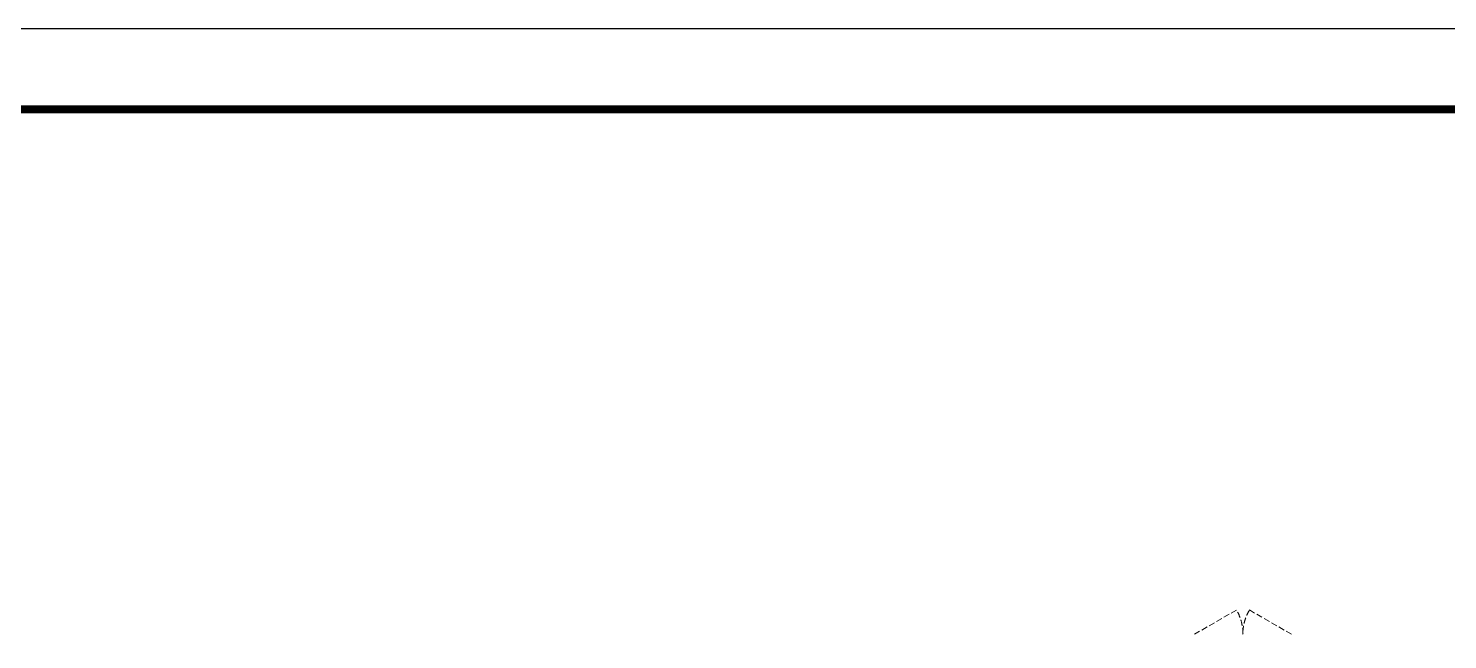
# Model space of a CAD drawing. Extents: x 3002737 to 4077523, y -995787 to -7267.
# Drawn here: x 3212643 to 3230163, y -706339 to -698787 of the extents above; entities that cross this region are included whole.
import ezdxf

# ---------------------------------------------------------------- set-up
doc = ezdxf.new("R2010")
doc.units = 0
doc.header["$LTSCALE"] = 1000
doc.header["$MEASUREMENT"] = 0
doc.linetypes.add('DASH', pattern=[0.35, 0.25, -0.1])
doc.layers.add('!!电气', color=1, linetype='CONTINUOUS')
doc.layers.add('WINDOW', color=146, linetype='CONTINUOUS', lineweight=20)
doc.layers.add('图框', color=147, linetype='CONTINUOUS', lineweight=20)
doc.layers.add('yichutu', color=7, linetype='CONTINUOUS', true_color=0xffffff, plot=False)

# ---------------------------------------------------------------- blocks, each defined once
blk = doc.blocks.new('A$C1C403CBE')
at = {"layer": 'WINDOW', "color": 252, "linetype": 'DASH', "ltscale": 0.3}
for points in [[(11800, 12583), (12320, 12883, -0.131652), (12400, 12583)], [(12998, 12583), (12479, 12883, 0.131652), (12398, 12583)]]:
    blk.add_lwpolyline(points, format="xyb", dxfattribs=at)

msp = doc.modelspace()

# ---------------------------------------------------------------- linework, layer by layer
at = {"layer": 'yichutu', "color": 7, "true_color": 0xffffff}
msp.add_lwpolyline([(3200935, -758186.6), (3200935, -698786.6), (3285035, -698786.6), (3285035, -758186.6)], close=True, dxfattribs=at)
at = {"layer": '图框'}
msp.add_lwpolyline([(3200935, -698786.6), (3285035, -698786.6), (3285035, -758186.6), (3200935, -758186.6)], close=True, dxfattribs=at)
msp.add_lwpolyline([(3200935, -698786.6), (3285035, -698786.6), (3285035, -758186.6), (3200935, -758186.6)], close=True, dxfattribs=at)
at = {"layer": '图框', "const_width": 100}
msp.add_lwpolyline([(3284035, -757186.6), (3284035, -699786.6), (3203435, -699786.6), (3203435, -757186.6)], close=True, dxfattribs=at)

# ---------------------------------------------------------------- block references
at = {"layer": '!!电气'}
msp.add_blockref('A$C1C403CBE', (3215237.4, -718855.9), dxfattribs=at)

doc.saveas('drawing.dxf')
